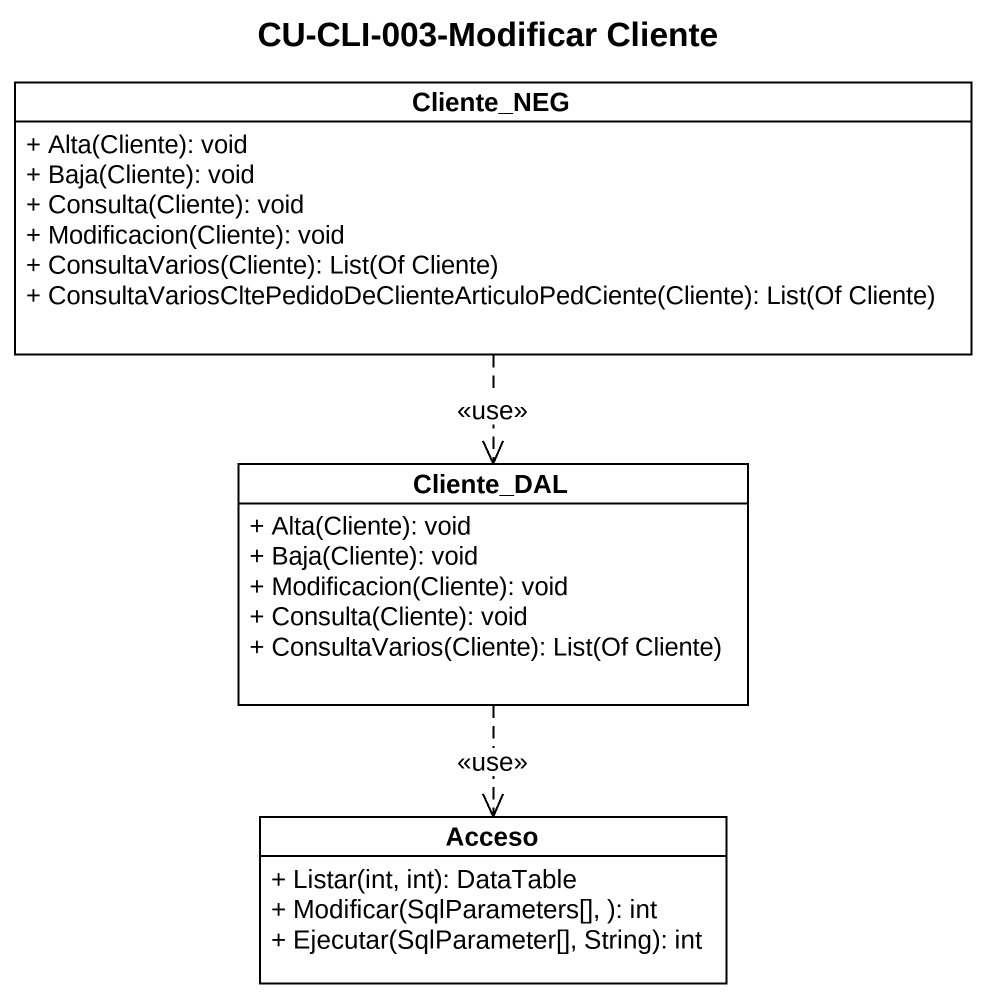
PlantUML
@startuml
title CU-CLI-003-Modificar Cliente
hide circle
hide empty members
skinparam classAttributeIconSize 0
class Cliente_NEG {
  + Alta(Cliente): void
  + Baja(Cliente): void
  + Consulta(Cliente): void
  + Modificacion(Cliente): void
  + ConsultaVarios(Cliente): List(Of Cliente)
  + ConsultaVariosCltePedidoDeClienteArticuloPedCiente(Cliente): List(Of Cliente)
}
class Cliente_DAL {
  + Alta(Cliente): void
  + Baja(Cliente): void
  + Modificacion(Cliente): void
  + Consulta(Cliente): void
  + ConsultaVarios(Cliente): List(Of Cliente)
}
class Acceso {
  + Listar(int, int): DataTable
  + Modificar(SqlParameters[], ): int
  + Ejecutar(SqlParameter[], String): int
}
Cliente_NEG ..> Cliente_DAL : <<use>>
Cliente_DAL ..> Acceso : <<use>>
@enduml
